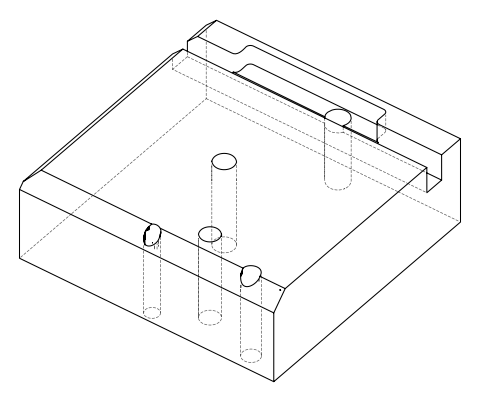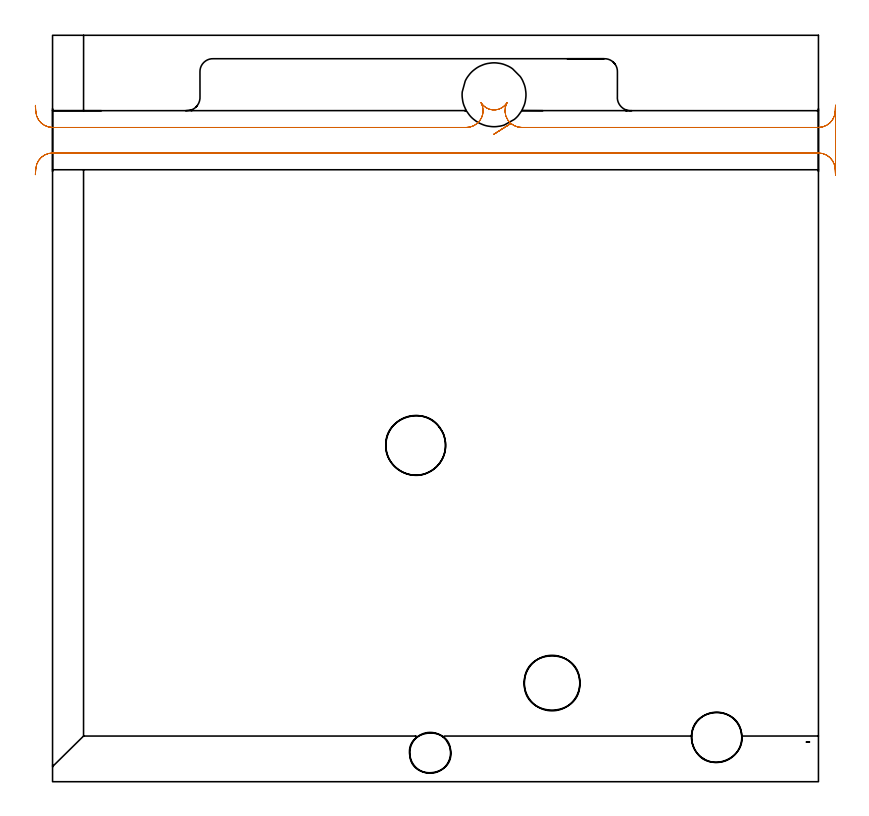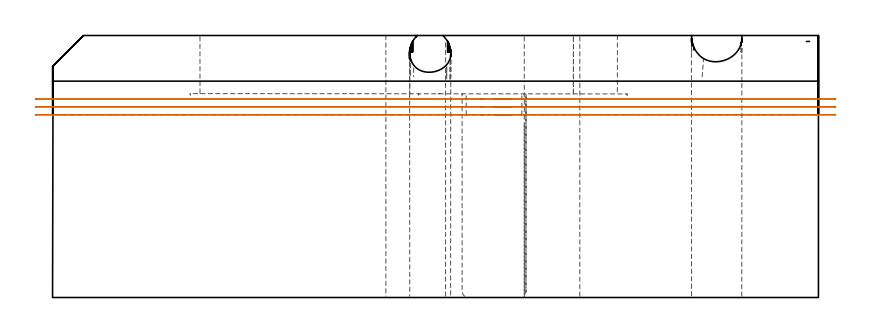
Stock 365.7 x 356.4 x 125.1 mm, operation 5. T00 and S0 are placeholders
(PLAN: 25 operations, 19 tool changes, 104.3 min)
(1 AREA_MILL | FG_CHAMFER_SURFACE | UGT0205_001 | 13.55 min | 32578 mm3)
(2 AREA_MILL_1 | FG_CHAMFER_SURFACE_1 | UGT0205_001 | 22.74 min | 85023 mm3)
(3 AREA_MILL_2 | FG_CHAMFER_SURFACE_2 | UGT0205_001 | 1.94 min | 4730 mm3)
(4 MILL_OPEN_POCKET | POCKET_OPEN | NXT0201_011 | Follow Part, ap 3, ae 75% | 49.76 min | 474848 mm3)
(5 MILL_RECTANGULAR_SLOT | SLOT_RECTANGULAR | NXT0201_012 | Follow Part, ap 4, ae 75% | 5.48 min | 106040 mm3)
(6 MILL_THROUGH_HOLE_FROM_SOLID_MATERIAL | STEP1HOLE_4 | NXT0201_007 | Circular | 4.36 min | 66521 mm3)
(7 SPOT_DRILL | STEP1HOLE | NXT0321_9005460120000 | 0.05 min | 0 mm3)
(8 SPOT_DRILL_1 | STEP1HOLE_1 | NXT0321_9005460120000 | 0.05 min | 0 mm3)
(9 SPOT_DRILL_2 | STEP1HOLE_2 | NXT0321_9005460120000 | 0.05 min | 0 mm3)
(10 SPOT_DRILL_3 | STEP1HOLE_3 | NXT0321_9005460120000 | 0.05 min | 0 mm3)
(11 DRILL_BLIND_HOLE_INTO_CENTER | STEP1HOLE | UGT0301_185 | 0.05 min | 0 mm3)
(12 GUN_DRILL_THROUGH_HOLE | STEP1HOLE | UGT0307_002 | 0.58 min | 2530 mm3)
(13 SPADE_DRILL_TO_ENLARGE_THROUGH_HOLE | STEP1HOLE | UGT0306_006 | 0.53 min | 15616 mm3)
(14 DRILL_TO_ENLARGE_THROUGH_HOLE | STEP1HOLE | UGT0301_392 | 0.55 min | 43660 mm3)
(15 DRILL_BLIND_HOLE_INTO_CENTER_1 | STEP1HOLE_1 | UGT0301_185 | 0.05 min | 0 mm3)
(16 GUN_DRILL_THROUGH_HOLE_1 | STEP1HOLE_1 | UGT0307_002 | 0.57 min | 2720 mm3)
(17 SPADE_DRILL_TO_ENLARGE_THROUGH_HOLE_1 | STEP1HOLE_1 | UGT0306_006 | 0.53 min | 15616 mm3)
(18 DRILL_TO_ENLARGE_THROUGH_HOLE_1 | STEP1HOLE_1 | UGT0301_057 | 0.54 min | 25622 mm3)
(19 DRILL_BLIND_HOLE_INTO_CENTER_2 | STEP1HOLE_2 | UGT0301_185 | 0.05 min | 0 mm3)
(20 GUN_DRILL_THROUGH_HOLE_2 | STEP1HOLE_2 | UGT0307_002 | 0.58 min | 2725 mm3)
(21 SPADE_DRILL_TO_ENLARGE_THROUGH_HOLE_2 | STEP1HOLE_2 | UGT0306_006 | 0.53 min | 15565 mm3)
(22 DRILL_TO_ENLARGE_THROUGH_HOLE_2 | STEP1HOLE_2 | UGT0301_388 | 0.55 min | 35293 mm3)
(23 DRILL_BLIND_HOLE_INTO_CENTER_3 | STEP1HOLE_3 | UGT0301_185 | 0.05 min | 0 mm3)
(24 GUN_DRILL_THROUGH_HOLE_3 | STEP1HOLE_3 | UGT0307_002 | 0.61 min | 2734 mm3)
(25 SPADE_DRILL_TO_ENLARGE_THROUGH_HOLE_3 | STEP1HOLE_3 | UGT0306_010 | 0.53 min | 26276 mm3)
(TOOL UGT0205_001 | Chamfer Mill 20 x 3 x 45 deg. | D20 FL50 Z2)
(TOOL NXT0201_011 | ENDMILL 12mm [2P460-1200-NA 1630] | D12 FL38 Z6)
(TOOL NXT0201_012 | ENDMILL 16mm [2P460-1600-NA 1630] | D16 FL38 Z6)
(TOOL NXT0201_007 | ENDMILL 25mm [R216.25-25050GCK54P 1620] | D25 R3 FL54 Z5)
(TOOL NXT0321_9005460120000 | NC Spot Drill, 142deg, 12mm, Carbide, Uncoated | D12 PA142 FL30 Z2)
(TOOL UGT0301_185 | Twist Drill 6.3 mm | D6.3 PA118 FL61 Z2)
(TOOL UGT0307_002 | Gun Drill 6 mm | D6 PA130 FL24 Z1)
(TOOL UGT0306_006 | Spade Drill 15.5mm | D15.5 PA132 FL10 Z2)
(TOOL UGT0301_392 | Twist Drill 28.5 mm | D28.5 PA118 FL165 Z2)
(TOOL UGT0301_057 | Twist Drill 24 mm | D24 PA118 FL160 Z2)
(TOOL UGT0301_388 | Twist Drill 26.5 mm | D26.5 PA118 FL165 Z2)
(TOOL UGT0306_010 | Spade Drill 19.5mm | D19.5 PA132 FL10 Z2)
(OP 5 MILL_RECTANGULAR_SLOT)
G17 G21 G94 G90
T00 M6
G54
G17 G0 G90 X-8.23 Y289.903 S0 M3
G43 Z135.1 H1
Z94.78
G94 G1 X-7.97 Y292.892 F250.
G2 X0. Y300.2 R8. F500.
G1 X365.7
G2 X373.69 Y292.6 R8.
G1 X373.84 Y289.604 F250.
Y322.996
X373.69 Y320.
G2 X365.7 Y312.4 R8. F500.
G1 X224.021
G2 X218.845 Y314.3 R8.
G1 X210.8 Y309.214
X218.845 Y314.3
G2 X216.952 Y324.145 R8.
G1 X216.944 Y324.151
G2 X204.656 Y324.151 R7.25
G1 X204.648 Y324.145
G2 X197.579 Y312.4 R8.
G1 X0.
G2 X-7.97 Y319.708 R8.
G1 X-8.23 Y322.697 F250.
G0 X-8.195 Y289.782 Z90.99
G1 X-7.979 Y292.774
G2 X0. Y300.2 R8. F500.
G1 X365.7
G2 X373.69 Y292.6 R8.
G1 X373.84 Y289.604 F250.
Y322.996
X373.69 Y320.
G2 X365.7 Y312.4 R8. F500.
G1 X224.021
G2 X218.845 Y314.3 R8.
G1 X210.8 Y309.214
X218.845 Y314.3
G2 X216.952 Y324.145 R8.
G1 X216.944 Y324.151
G2 X204.656 Y324.151 R7.25
G1 X204.648 Y324.145
G2 X197.579 Y312.4 R8.
G1 X0.
G2 X-7.99 Y320. R8.
G1 X-8.14 Y322.996 F250.
G0 X-8.23 Y289.903 Z87.2
G1 X-7.97 Y292.892
G2 X0. Y300.2 R8. F500.
G1 X365.7
G2 X373.69 Y292.6 R8.
G1 X373.84 Y289.604 F250.
Y322.996
X373.69 Y320.
G2 X365.7 Y312.4 R8. F500.
G1 X224.021
G2 X218.845 Y314.3 R8.
G1 X210.8 Y309.214
X218.845 Y314.3
G2 X216.952 Y324.145 R8.
G1 X216.944 Y324.151
G2 X204.656 Y324.151 R7.25
G1 X204.648 Y324.145
G2 X197.579 Y312.4 R8.
G1 X0.
G2 X-7.97 Y319.708 R8.
G1 X-8.23 Y322.697 F250.
G0 Z135.1
M5
M2
